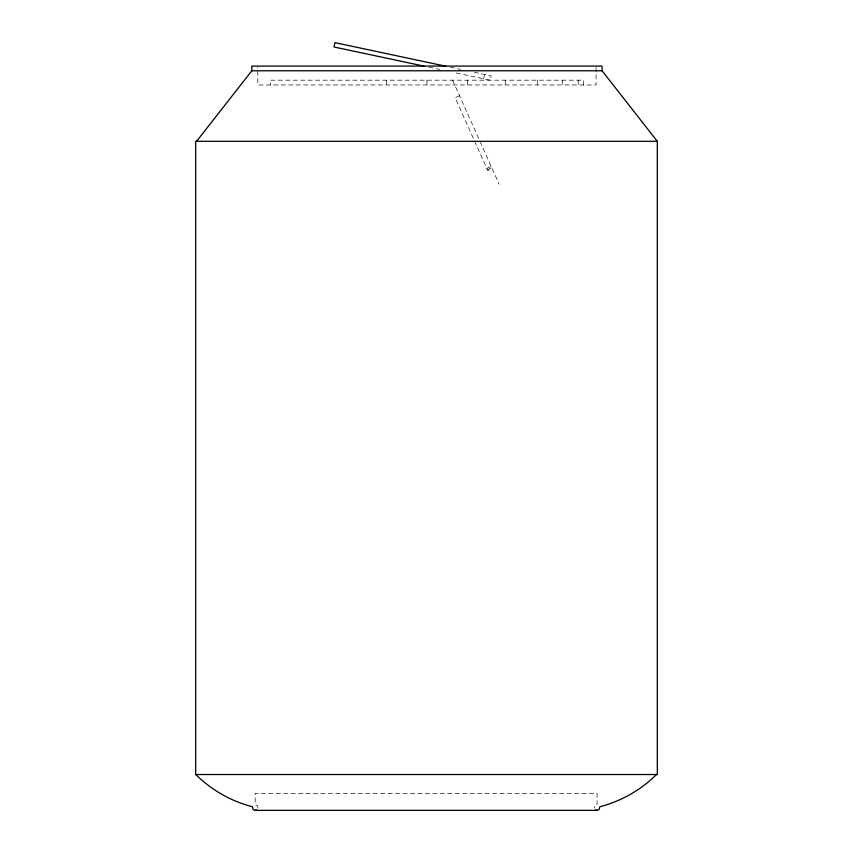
<?xml version="1.0" encoding="UTF-8"?>
<svg xmlns="http://www.w3.org/2000/svg" width="853" height="853" viewBox="0 0 853 853"><rect width="100%" height="100%" fill="white"/><g stroke="black" fill="none" stroke-linecap="round" stroke-linejoin="round"><path stroke-width="0.64" stroke-dasharray="4.26 3.2" d="M257.979 808.196L257.691 805.978L255.164 804.528L255.164 793.333L597.089 793.333L597.089 804.528L594.562 805.978L594.274 808.196M483.64 78.796L484.557 74.456M459.554 95.749L455.182 97.711L487.745 170.525L492.128 168.563M486.786 168.361L491.157 166.399M487.383 169.694L491.754 167.742M450.224 67.152L460.812 69.402M474.236 72.26L491.179 75.864L490.262 80.203L453.775 72.441M429.08 67.195L439.626 69.434M452.591 80.182L499.101 184.141M596.098 67.344L596.098 84.98L257.777 84.98L257.777 67.344M583.537 84.98L583.537 80.182L270.337 80.182L270.337 84.98M578.206 80.182L578.206 84.98M562.553 80.182L562.553 84.98M537.667 80.182L537.667 84.98M505.243 80.182L505.243 84.98M467.465 80.182L467.465 84.98M426.937 80.182L426.937 84.98M386.409 80.182L386.409 84.98"/><path stroke-width="1.28" d="M196.574 141.299L251.816 70.778L251.816 66.076L602.069 66.076L602.069 70.778L657.3 141.299L657.311 774.524L195.689 774.524L195.689 141.299L657.311 141.299M656.511 774.524C640.902 789.963 621.187 801.266 599.904 806.703L599.147 809.497L597.089 810.35L255.164 810.35L253.106 809.497L252.349 806.703C231.067 801.266 211.352 789.963 195.742 774.524M256.625 809.955L255.164 810.35M251.816 70.778L602.069 70.778M597.089 810.35L595.629 809.955M445.692 66.193L334.941 42.65L334.024 46.99L424.037 66.129"/></g></svg>
